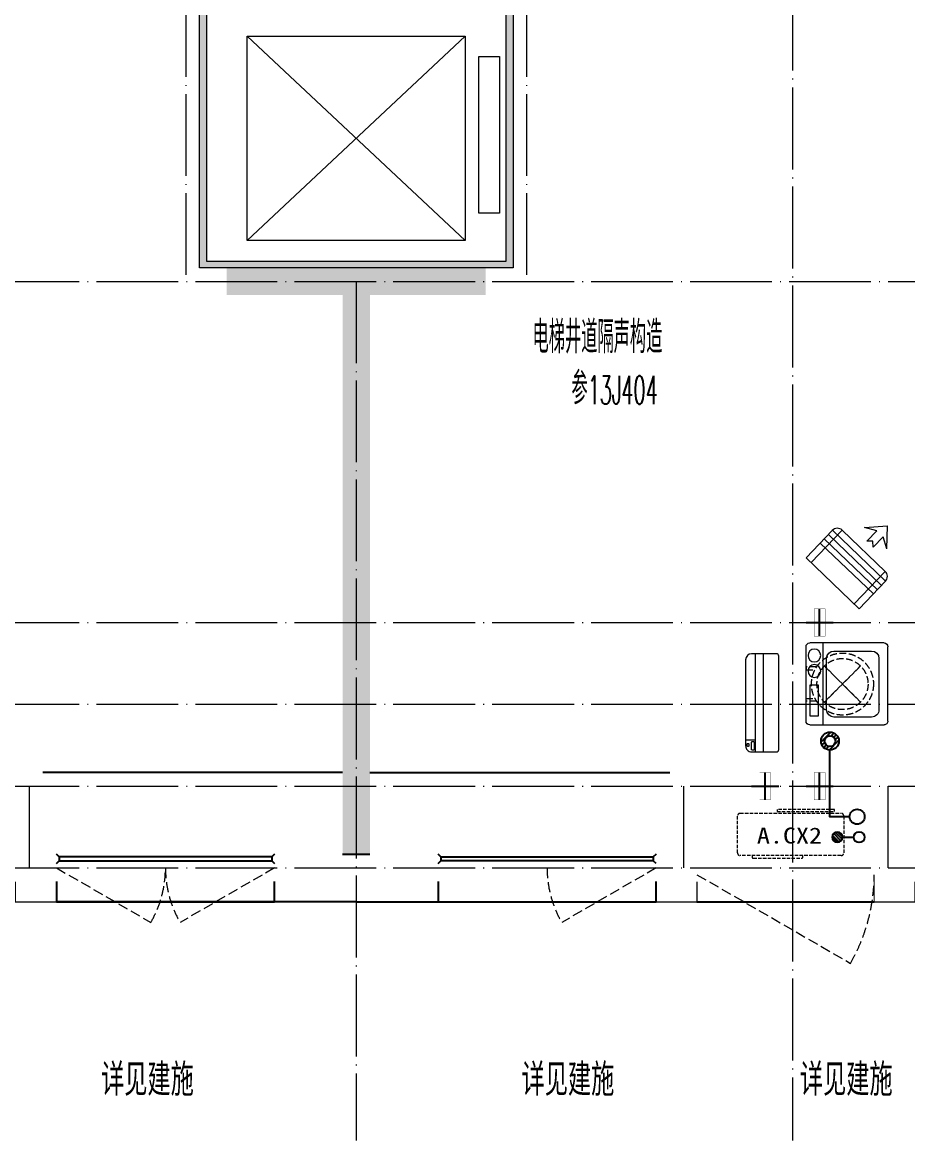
# Model space of a CAD drawing. Extents: x 27938 to 725830, y -209821 to 1628073.
# Drawn here: x 283367 to 289862, y 593949 to 602149 of the extents above; entities that cross this region are included whole.
import ezdxf

# ---------------------------------------------------------------- set-up
doc = ezdxf.new("R2010")
doc.units = 0
doc.header["$LTSCALE"] = 1000
doc.header["$MEASUREMENT"] = 0
for name, pattern in [('$1$DASH', [0.35, 0.25, -0.1]), ('DASH', [0.35, 0.25, -0.1]), ('DOTE', [2.42, 2, -0.2, 0.02, -0.2])]:
    doc.linetypes.add(name, pattern=pattern)
for name, color, linetype in [('3-栏杆1', 135, 'Continuous'), ('3.5方案汇报，与郭总、侯月琴确定户型_t8$0$2020.03.04 -1安徽标准化洋房户型(UA）_t8_t8$0$看线', 154, 'Continuous'), ('EQUIP_地漏', 7, 'Continuous'), ('PUB_TEXT', 4, 'Continuous'), ('VPIPE-凝结', 150, 'Continuous'), ('VPIPE-废水', 31, 'Continuous'), ('保温', 6, 'Continuous'), ('机电标识类', 1, 'Continuous'), ('看线', 251, 'Continuous')]:
    doc.layers.add(name, color=color, linetype=linetype)
for name, color, linetype, lineweight in [('3.5方案汇报，与郭总、侯月琴确定户型_t8$0$STAIR', 2, 'Continuous', 18), ('DOTE', 19, 'DOTE', 9), ('LVTRY', 1, 'Continuous', 13), ('WINDOW', 144, 'Continuous', 15), ('填充', 251, 'Continuous', 5), ('平面-空调室内机', 176, 'Continuous', 9), ('平面-空调预留孔', 173, 'Continuous', 15), ('空调', 76, 'Continuous', 13), ('粉刷', 251, 'Continuous', 9)]:
    doc.layers.add(name, color=color, linetype=linetype, lineweight=lineweight)
doc.styles.add('_TCH_AXIS', font='COMPLEX', dxfattribs={"bigfont": 'GBCBIG'})
doc.styles.add('_TCH_DIM', font='SIMPLEX.shx', dxfattribs={"width": 0.7, "bigfont": 'GBCBIG.shx'})
doc.styles.add('黑体', font='')
doc.styles.get('黑体').set_extended_font_data('SimHei')
pattern_1 = [(90, (-503782.47, -516048.461), (-16.49778, 1e-15), [9.525, -19.05]), (210, (-503782.47, -516048.461), (8.24889, -14.2874966), [9.525, -19.05]), (150, (-503782.47, -516038.936), (-8.24889, -14.2874966), [9.525, -19.05])]

# ---------------------------------------------------------------- blocks, each defined once
blk = doc.blocks.new('RECTANG')
for p, q in [((1, 1), (0, 1)), ((0, 1), (0, 0)), ((1, 0), (1, 1)), ((0, 0), (1, 0))]:
    blk.add_line(p, q)
blk = doc.blocks.new('洗衣机')
at = {"layer": 'LVTRY'}
for p, q in [((3791567.4, 243472.1), (3791021, 243472.1)), ((3791116.5, 243472.1), (3791116.5, 242871.5)), ((3790993.7, 243444.5), (3790993.7, 242899.1)), ((3791199, 243412.7), (3791474.9, 243412.7)), ((3791594.6, 242899.1), (3791594.6, 243444.5)), ((3791145.1, 242982.5), (3791145.1, 243358)), ((3791528.8, 243358), (3791528.8, 242982.5)), ((3791474.9, 242927.8), (3791199, 242927.8)), ((3791021, 242871.5), (3791567.4, 242871.5))]:
    blk.add_line(p, q, dxfattribs=at)
at = {"layer": 'LVTRY', "extrusion": (0, 0, -1)}
for centre, major_axis, start_param, end_param in [((3791021, 243444.5), (0, 27.6), -1.570796, 0), ((3791567.4, 243444.5), (0, 27.6), 0, 1.570796), ((3791055.1, 243379.8), (0, 46.9), 3.141593, 9.424778), ((3791199, 243358), (0, 54.7), 4.712389, 6.283185), ((3791474.9, 243358), (0, 54.7), 0, 1.570796), ((3791055.1, 243265.7), (0, 46.9), 3.141593, 9.424778), ((3791199, 242982.5), (0, 54.7), 3.141593, 4.712389), ((3791474.9, 242982.5), (0, 54.7), 1.570796, 3.141593), ((3791021, 242899.1), (0, 27.6), 3.141593, 4.712389), ((3791567.4, 242899.1), (0, 27.6), 1.570796, 3.141593)]:
    blk.add_ellipse(centre, major_axis=major_axis, ratio=0.986385, start_param=start_param, end_param=end_param, dxfattribs=at)
at = {"layer": 'LVTRY', "xscale": 63.25620569481588, "yscale": 224.5369532744355, "zscale": 64.12934308941763, "rotation": 180}
blk.add_blockref('RECTANG', (3791085.2, 243162.4), dxfattribs=at)
blk = doc.blocks.new('dnfhfn')
at = {"linetype": '$1$DASH', "ltscale": 0.2}
for p, q in [((101.9, 495, 0), (121.9, 495, 0)), ((101.9, 417.2, 0), (101.9, 495, 0)), ((121.9, 495, 0), (121.9, 429, 0)), ((353.1, 495, 0), (333.1, 495, 0)), ((333.1, 495, 0), (333.1, 429, 0)), ((353.1, 417.2, 0), (353.1, 495, 0))]:
    blk.add_line(p, q, dxfattribs=at)
at = {"linetype": '$1$DASH', "ltscale": 0.2, "elevation": 0}
for points in [[(94.9, 360.1), (94.9, 360.1), (360.1, 94.9), (360.1, 94.9)], [(360.1, 360.1), (94.9, 94.9), (94.9, 94.9), (360.1, 360.1)]]:
    blk.add_lwpolyline(points, close=True, dxfattribs=at)
at = {"linetype": '$1$DASH', "ltscale": 0.2}
for radius in [227.5, 187.5]:
    blk.add_circle((227.5, 227.5, 0), radius, dxfattribs=at)
blk = doc.blocks.new('ferre')
at = {"layer": '平面-空调预留孔', "linetype": 'DASH', "ltscale": 0.1}
for p, q in [((93392.7, 115403.5), (93392.7, 115393.5)), ((93402.7, 115383.5), (93755.6, 115383.5)), ((93765.6, 115393.5), (93765.6, 115403.5))]:
    blk.add_line(p, q, dxfattribs=at)
blk.add_lwpolyline([(94045.9, 115403.5), (93305.9, 115403.5, -0.414214), (93285.9, 115423.5), (93285.9, 115693.5, -0.414214), (93305.9, 115713.5), (94045.9, 115713.5, -0.414214), (94065.9, 115693.5), (94065.9, 115423.5, -0.414214)], format="xyb", close=True, dxfattribs=at)
blk.add_lwpolyline([(93996.7, 115742.6), (93576.8, 115742.6), (93576.8, 115727.5), (93996.7, 115727.5)], close=True, dxfattribs=at)
for centre, start, end in [((93402.7, 115393.5), 180, 270), ((93755.6, 115393.5), 270, 0)]:
    blk.add_arc(centre, 10, start, end, dxfattribs=at)
at = {"layer": '平面-空调预留孔', "color": 251, "linetype": 'DASH', "ltscale": 0.1, "true_color": 0x636466, "style": '黑体', "width": 1.2}
blk.add_text('A.CX2', height=117.05, dxfattribs=at).set_placement((93428.3, 115492.1))
blk = doc.blocks.new('fergve')
at = {"layer": '平面-空调预留孔', "linetype": 'DASH', "ltscale": 0.1}
blk.add_blockref('ferre', (25670, -60415.8), dxfattribs=at)
blk = doc.blocks.new('dasdasf1sa2f31as32f')
for p, q in [((-116, 585.6), (43.3, 640.5)), ((-22.8, 585.5), (-116, 585.6)), ((-22.8, 585.5), (-73.4, 493.2)), ((82.7, 476.6), (43.3, 640.5)), ((-473.5, 259.7), (-339.5, 504)), ((-269.8, 524.3), (-427.7, 236.5)), ((134.6, 245.5), (-338.8, 505.1)), ((-269.8, 524.3), (113.7, 314)), ((-31.3, 504.4), (-73.4, 493.2)), ((-18.1, 462.9), (-31.3, 504.4)), ((32.4, 555.1), (-18.1, 462.9)), ((82.7, 476.6), (32.4, 555.1)), ((92.6, 168.8), (-380.9, 428.5)), ((114.7, 208.4), (-359.1, 468.2)), ((72.3, 131.9), (-401.1, 391.6)), ((0, 0), (-473.5, 259.7)), ((113.7, 314), (-44.2, 26.2)), ((134, 244.4), (0, 0))]:
    blk.add_line(p, q)
for centre, start, end in [((-294.5, 479.4), 61.25933, 151.25933), ((89, 269), 331.25933, 61.25933)]:
    blk.add_arc(centre, 51.3, start, end)
blk = doc.blocks.new('dongkong')
blk.add_wipeout([(-603756, 210771), (-603756, 210570.8), (-603836, 210570.8), (-603836, 210771)])
at = {"layer": '机电标识类', "color": 250, "linetype": 'DASH', "ltscale": 400}
for p, q in [((-603796, 210771), (-603796, 210570.8)), ((-603896, 210670.7), (-603696, 210670.7))]:
    blk.add_line(p, q, dxfattribs=at)
at = {"layer": '空调', "color": 6, "linetype": 'DASH', "const_width": 2}
blk.add_lwpolyline([(-603756, 210771), (-603756, 210570.8), (-603836, 210570.8), (-603836, 210771)], close=True, dxfattribs=at)
blk = doc.blocks.new('A$C001338C2')
for p, q in [((0, 249), (0, 22)), ((845, 304), (55, 304)), ((109, 215), (109, 304)), ((900, 22), (900, 249)), ((22, 0), (878, 0))]:
    blk.add_line(p, q)
at = {"lineweight": 5}
for p, q in [((900, 215), (0, 215)), ((900, 143), (0, 143))]:
    blk.add_line(p, q, dxfattribs=at)
for points in [[(89, 226), (22, 226, -0.414214), (17, 232), (17, 243, -0.414214), (22, 249), (89, 249, -0.414214), (95, 243), (95, 232, -0.414214)], [(73, 275), (57, 275, -0.414214), (51, 281), (51, 283, -0.414214), (57, 289), (73, 289, -0.414214), (79, 283), (79, 281, -0.414214)]]:
    blk.add_lwpolyline(points, format="xyb", close=True)
for centre, radius, start, end in [((55, 249), 55, 90, 180), ((845, 249), 55, 360, 90), ((22, 22), 22, 180, 270), ((878, 22), 22, 270, 360)]:
    blk.add_arc(centre, radius, start, end)
blk = doc.blocks.new('$TwtSys$00000141')
at = {"color": 1}
for p, q in [((-47, 4), (-5, 46)), ((-47, 4), (-5, 46)), ((-44, -18), (18, 44)), ((-44, -18), (18, 44)), ((-33, -33), (33, 33)), ((-33, -33), (33, 33)), ((-16, -44), (44, 16)), ((-16, -44), (44, 16)), ((6, -46), (46, -6)), ((6, -46), (46, -6))]:
    blk.add_line(p, q, dxfattribs=at)
blk.add_circle((0, 0), 47, dxfattribs=at)
blk.add_circle((0, 0), 47, dxfattribs=at)
blk = doc.blocks.new('$TwtSys$00000543')
for p, q in [((-94, -9), (9, 94)), ((-9, -94), (94, 9)), ((12, 55), (42, 84)), ((40, 40), (66, 66)), ((55, 12), (84, 42)), ((-84, -42), (-55, -12)), ((-66, -66), (-40, -40)), ((-42, -84), (-12, -55))]:
    blk.add_line(p, q)
for radius in [94, 56.4]:
    blk.add_circle((0, 0), radius)
blk = doc.blocks.new('A$C263B1184')
at = {"layer": '保温', "linetype": 'Continuous', "ltscale": 10}
h = blk.add_hatch(dxfattribs=at)
h.set_pattern_fill('HEX', color=251, scale=10, angle=90, style=0)
h.set_pattern_definition(pattern_1)
h.paths.add_polyline_path([(1050.1, 4100), (1050.1, 4300), (-850, 4300), (-850, 4100)])
h = blk.add_hatch(dxfattribs=at)
h.set_pattern_fill('HEX', color=251, scale=10, angle=90, style=0)
h.set_pattern_definition(pattern_1)
h.paths.add_polyline_path([(0.1, 0), (200.1, 0), (200.1, 4100), (0.1, 4100)])
at = {"layer": '保温', "color": 251, "linetype": 'ByBlock', "ltscale": 10}
blk.add_line((0, 0), (200, 0), dxfattribs=at)
blk = doc.blocks.new('GDGDGRDGDGDR')
at = {"layer": 'DOTE', "linetype": 'DOTE', "ltscale": 0.3}
for p, q in [((289016.6, 603848.8), (289016.6, 593948.8)), ((284566.6, 602348.8), (284566.6, 600248.8)), ((287066.6, 602348.8), (287066.6, 600248.8)), ((270116.6, 600248.8), (328916.6, 600248.8)), ((285816.6, 600248.8), (285816.6, 593948.8)), ((270116.6, 597748.8), (328916.6, 597748.8)), ((270116.6, 597148.8), (328916.6, 597148.8)), ((270116.6, 596548.8), (328916.6, 596548.8)), ((283416.6, 596548.8), (283416.6, 595948.8)), ((288216.6, 596548.8), (288216.6, 595948.8)), ((289716.6, 596548.8), (289716.6, 595948.8)), ((270116.6, 595948.8), (328916.6, 595948.8))]:
    blk.add_line(p, q, dxfattribs=at)

msp = doc.modelspace()

# ---------------------------------------------------------------- hatches: boundary and pattern name
at = {"layer": '填充'}
h = msp.add_hatch(dxfattribs=at)
h.set_pattern_fill('隔热材料02', color=256, scale=100, style=0)
h.set_pattern_definition([(0, (-888391.624, -8389.817), (0, 50), []), (0, (-888391.624, -8373.15), (0, 50), []), (270, (-888347.883, -8364.52), (50, -9e-15), [5.01775, -44.98225]), (270, (-888385.34, -8364.52), (50, -9e-15), [5.01775, -44.98225]), (90, (-888359.83, -8398.45), (-50, 3e-15), [5.01775, -44.98225]), (90, (-888373.395, -8398.45), (-50, 3e-15), [5.01775, -44.98225]), (180, (-888341.6, -8406.484), (-6e-15, -50), [50.02425, 0.02425]), (135, (-888355.557, -8403.975), (3e-15, 49.99987405), [4.268, -66.44275]), (116.56505, (-888308.575, -8400.957), (0.00011283, 49.99993342), [2.805, -108.9985]), (116.56505, (-888358.575, -8400.957), (0.00011283, 49.99993342), [2.805, -108.9985]), (153.43495, (-888300.54, -8406.484), (-0.0001128, 49.9999334), [5.61, -106.1935]), (153.43495, (-888350.54, -8406.484), (-0.0001128, 49.9999334), [5.61, -106.1935]), (63.43495, (-888309.83, -8393.43), (-0.00011283, 49.99993342), [26.714, -85.0895]), (63.43495, (-888359.83, -8393.43), (-0.00011283, 49.99993342), [26.714, -85.0895]), (116.56505, (-888297.883, -8364.52), (0.00011283, 49.99993342), [2.805, -108.9985]), (116.56505, (-888347.883, -8364.52), (0.00011283, 49.99993342), [2.805, -108.9985]), (135, (-888349.137, -8362.01), (3e-15, 49.99987405), [4.268, -66.44275]), (153.43495, (-888302.155, -8358.993), (-0.0001128, 49.9999334), [5.61, -106.1935]), (153.43495, (-888352.155, -8358.993), (-0.0001128, 49.9999334), [5.61, -106.1935]), (45, (-888384.087, -8362.01), (0, 49.99987405), [4.268, -66.44275]), (63.43495, (-888335.341, -8364.52), (-0.00011283, 49.99993342), [2.805, -108.9985]), (63.43495, (-888385.341, -8364.52), (-0.00011283, 49.99993342), [2.805, -108.9985]), (26.56505, (-888331.07, -8358.993), (0.0001128, 49.9999334), [5.61, -106.1935]), (26.56505, (-888381.07, -8358.993), (0.0001128, 49.9999334), [5.61, -106.1935]), (116.56505, (-888323.395, -8393.43), (0.00011283, 49.99993342), [26.714, -85.0895]), (116.56505, (-888373.395, -8393.43), (0.00011283, 49.99993342), [26.714, -85.0895]), (45, (-888377.667, -8403.975), (0, 49.99987405), [4.268, -66.44275]), (63.43495, (-888324.649, -8400.957), (-0.00011283, 49.99993342), [2.805, -108.9985]), (63.43495, (-888374.649, -8400.957), (-0.00011283, 49.99993342), [2.805, -108.9985]), (26.56505, (-888332.685, -8406.484), (0.0001128, 49.9999334), [5.61, -106.1935]), (26.56505, (-888382.685, -8406.484), (0.0001128, 49.9999334), [5.61, -106.1935])])
h.paths.add_polyline_path([(286916.8, 602248.8), (286966.8, 602248.8), (286966.8, 600348.8), (284666.8, 600348.8), (284666.8, 602248.8), (284716.8, 602248.8), (284716.8, 600398.8), (286916.8, 600398.8)])

# ---------------------------------------------------------------- linework, layer by layer
at = {"color": 30, "const_width": 8}
for points in [[(283316.6, 595848.8), (283316.6, 595698.8), (283616.6, 595698.8), (283616.6, 595848.8)], [(288316.6, 595848.8), (288316.6, 595698.8), (288016.6, 595698.8), (288016.6, 595848.8)], [(289916.6, 595848.8), (289916.6, 595698.8), (289616.6, 595698.8), (289616.6, 595848.8)]]:
    msp.add_lwpolyline(points, dxfattribs=at)
at = {"layer": '3-栏杆1', "color": 5}
for p, q in [((283636.8, 596031), (283616.6, 596048.8)), ((283616.6, 596048.8), (283636.8, 596031)), ((283616.6, 595981.9), (283636.8, 596001.7)), ((285196.3, 596031), (283636.8, 596031)), ((283636.8, 596031), (283636.8, 596001.7)), ((283636.8, 596001.7), (285196.3, 596001.7)), ((285196.3, 596031), (285216.6, 596048.8)), ((285216.6, 596048.8), (285196.3, 596031)), ((285196.3, 596031), (285196.3, 596001.7)), ((285196.3, 596001.7), (285216.6, 595981.9)), ((285216.6, 595981.9), (285196.3, 596001.7)), ((286436.8, 596031), (286416.6, 596048.8)), ((286416.6, 596048.8), (286436.8, 596031)), ((286436.8, 596001.7), (286416.6, 595981.9)), ((286416.6, 595981.9), (286436.8, 596001.7)), ((286436.8, 596031), (287996.3, 596031)), ((286436.8, 596031), (286436.8, 596001.7)), ((287996.3, 596001.7), (286436.8, 596001.7)), ((287996.3, 596031), (288016.6, 596048.8)), ((288016.6, 596048.8), (287996.3, 596031)), ((287996.3, 596031), (287996.3, 596001.7)), ((288016.6, 595981.9), (287996.3, 596001.7))]:
    msp.add_line(p, q, dxfattribs=at)
at = {"layer": '3.5方案汇报，与郭总、侯月琴确定户型_t8$0$2020.03.04 -1安徽标准化洋房户型(UA）_t8_t8$0$看线', "ltscale": 10}
for p, q in [((285716.6, 596648.8), (283516.6, 596648.8)), ((285916.6, 596648.8), (288116.6, 596648.8))]:
    msp.add_line(p, q, dxfattribs=at)
at = {"layer": '3.5方案汇报，与郭总、侯月琴确定户型_t8$0$STAIR'}
for p, q in [((286616.6, 602048.8), (285016.6, 600548.8)), ((285016.6, 602048.8), (286616.6, 600548.8))]:
    msp.add_line(p, q, dxfattribs=at)
for points in [[(285016.6, 600548.8), (285016.6, 602048.8), (286616.6, 602048.8), (286616.6, 600548.8)], [(286716.6, 600748.8), (286716.6, 601898.8), (286866.6, 601898.8), (286866.6, 600748.8)]]:
    msp.add_lwpolyline(points, close=True, dxfattribs=at)
at = {"layer": 'VPIPE-凝结', "ltscale": 0.1}
msp.add_lwpolyline([(289384.2, 596173.8), (289466.6, 596173.8)], dxfattribs=at)
at = {"layer": 'VPIPE-凝结'}
msp.add_circle((289506.6, 596173.8), 40, dxfattribs=at)
at = {"layer": 'VPIPE-废水'}
msp.add_circle((289491.6, 596323.8), 55, dxfattribs=at)
at = {"layer": 'WINDOW', "color": 250, "linetype": 'DASH', "ltscale": 0.3}
for points in [[(283616.6, 595948.8), (284309.4, 595548.8, 0.131652), (284416.6, 595948.8)], [(285216.6, 595948.8), (284523.8, 595548.8, -0.131652), (284416.6, 595948.8)], [(288016.6, 595948.8), (287323.8, 595548.8, -0.131652), (287216.6, 595948.8)], [(288316.6, 595898.8), (289442.4, 595248.8, 0.131652), (289616.6, 595898.8)]]:
    msp.add_lwpolyline(points, format="xyb", dxfattribs=at)
at = {"layer": '填充'}
msp.add_lwpolyline([(286916.8, 602248.8), (286966.8, 602248.8), (286966.8, 600348.8), (284666.8, 600348.8), (284666.8, 602248.8), (284716.8, 602248.8), (284716.8, 600398.8), (286916.8, 600398.8)], close=True, dxfattribs=at)
at = {"layer": '看线', "color": 202, "ltscale": 0.5}
for points in [[(283616.6, 595848.8), (283616.6, 595698.8), (285216.6, 595698.8), (285216.6, 595848.8)], [(286416.6, 595848.8), (286416.6, 595698.8), (288016.6, 595698.8), (288016.6, 595848.8)], [(285816.6, 595698.8), (283616.6, 595698.8)], [(285816.6, 595698.8), (288016.6, 595698.8)], [(288316.6, 595698.8), (289616.6, 595698.8)]]:
    msp.add_lwpolyline(points, dxfattribs=at)

# ---------------------------------------------------------------- block references
at = {"layer": 'EQUIP_地漏', "xscale": 0.7000000000000001, "yscale": 0.7000000000000001, "zscale": 0.7000000000000001}
msp.add_blockref('$TwtSys$00000543', (289292.5, 596878.8), dxfattribs=at)
at = {"layer": 'EQUIP_地漏', "xscale": 0.8, "yscale": -0.8, "zscale": 0.8, "rotation": 179.9999999357402}
msp.add_blockref('$TwtSys$00000141', (289346.6, 596173.8), dxfattribs=at)
at = {"layer": '平面-空调室内机', "ltscale": 0.3, "xscale": -1, "rotation": 180}
for p in [(892612.6, 807219.6), (893012.7, 807219.6)]:
    msp.add_blockref('dongkong', p, dxfattribs=at)
at = {"layer": '平面-空调预留孔'}
for name, p, rotation in [('dasdasf1sa2f31as32f', (289506.8, 597848.8), 344.9999999966897), ('dnfhfn', (289611.7, 597069.2, 0), 90.00000000000001)]:
    msp.add_blockref(name, p, dxfattribs=dict(at, rotation=rotation))
at = {"layer": '平面-空调预留孔', "xscale": 0.800000000046565, "yscale": 0.800000000046565, "zscale": 0.800000000046565, "rotation": 90.00000023343017}
msp.add_blockref('A$C001338C2', (288916.5, 596798.8), dxfattribs=at)
at = {"layer": '平面-空调预留孔'}
msp.add_blockref('fergve', (169657.9, 541051.2), dxfattribs=at)
at = {"layer": '粉刷'}
msp.add_blockref('洗衣机', (-3501877.2, 354126.4), dxfattribs=at)

# ---------------------------------------------------------------- texts
at = {"layer": 'PUB_TEXT', "color": 3, "style": '_TCH_DIM'}
for s, height, width, p in [('电梯井道隔声构造', 236.31, 0.7, (287109.6, 599723.1)), ('参', 236.3, 0.7, (287395.4, 599348.3)), ('13J404', 208.25, 0.494118, (287515.8, 599348.3))]:
    msp.add_text(s, height=height, dxfattribs=dict(at, width=width)).set_placement(p)
at = {"layer": 'PUB_TEXT', "style": '_TCH_AXIS'}
for p in [(283944.2, 594277.3), (287029.5, 594277.3), (289071.8, 594277.3)]:
    msp.add_text('详见建施', height=236.31, dxfattribs=at).set_placement(p)

# ---------------------------------------------------------------- next in the draw order: linework, layer by layer
at = {"layer": 'VPIPE-凝结', "ltscale": 0.1}
msp.add_lwpolyline([(289436.6, 596323.8), (289292.5, 596323.8), (289292.5, 596813)], dxfattribs=at)

# ---------------------------------------------------------------- next in the draw order: block references
at = {"layer": '平面-空调室内机', "ltscale": 0.3, "xscale": -1, "rotation": 180}
msp.add_blockref('dongkong', (893012.7, 808419.5), dxfattribs=at)

# ---------------------------------------------------------------- next in the draw order: block references
for name, p in [('GDGDGRDGDGDR', (0, 0)), ('A$C263B1184', (285716.6, 596048.8))]:
    msp.add_blockref(name, p)

doc.saveas('drawing.dxf')
